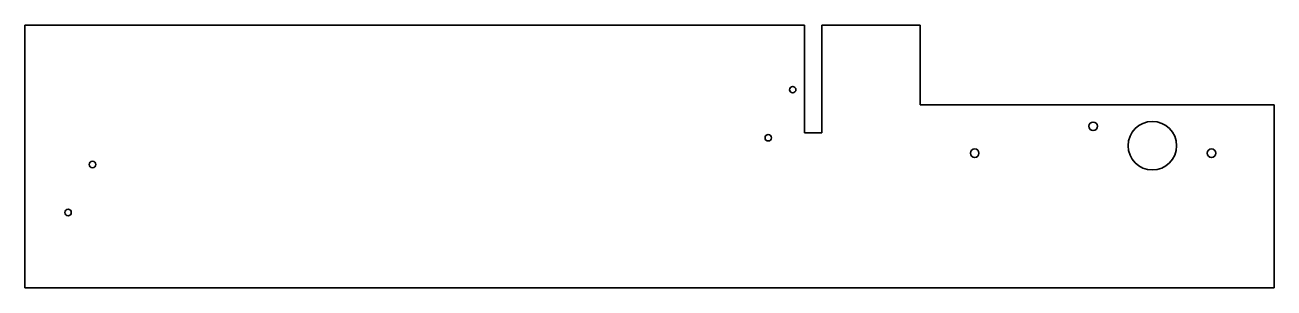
# Model space of a CAD drawing. Header units: inches. Extents: x 0 to 1160, y 0 to 244.
import ezdxf

# ---------------------------------------------------------------- set-up
doc = ezdxf.new("R2010")
doc.units = ezdxf.units.IN
doc.header["$MEASUREMENT"] = 0
doc.layers.add('SIMUMAK Visible (ISO)', color=7, linetype='Continuous', lineweight=35)

# ---------------------------------------------------------------- blocks, each defined once
blk = doc.blocks.new('AMB-03-ESTLA01_Sheet_9_AMB-03-ESTLA01')
at = {"layer": 'SIMUMAK Visible (ISO)'}
for p, q in [((-580, -122), (-580, 122)), ((-580, 122), (144, 122)), ((144, 22), (144, 122)), ((160, 122), (251.5, 122)), ((160, 122), (160, 22)), ((251.5, 122), (251.5, 48)), ((251.5, 48), (580, 48)), ((580, 48), (580, -122)), ((160, 22), (144, 22)), ((580, -122), (-580, -122))]:
    blk.add_line(p, q, dxfattribs=at)
for centre, radius in [((133, 62), 3), ((412, 28), 4), ((467, 10), 22.5), ((110.3, 17.4), 3), ((302, 3), 4), ((522, 3), 4), ((-517.3, -7.4), 3), ((-540, -52), 3)]:
    blk.add_circle(centre, radius, dxfattribs=at)

msp = doc.modelspace()

# ---------------------------------------------------------------- block references
msp.add_blockref('AMB-03-ESTLA01_Sheet_9_AMB-03-ESTLA01', (580, 122))

doc.saveas('drawing.dxf')
